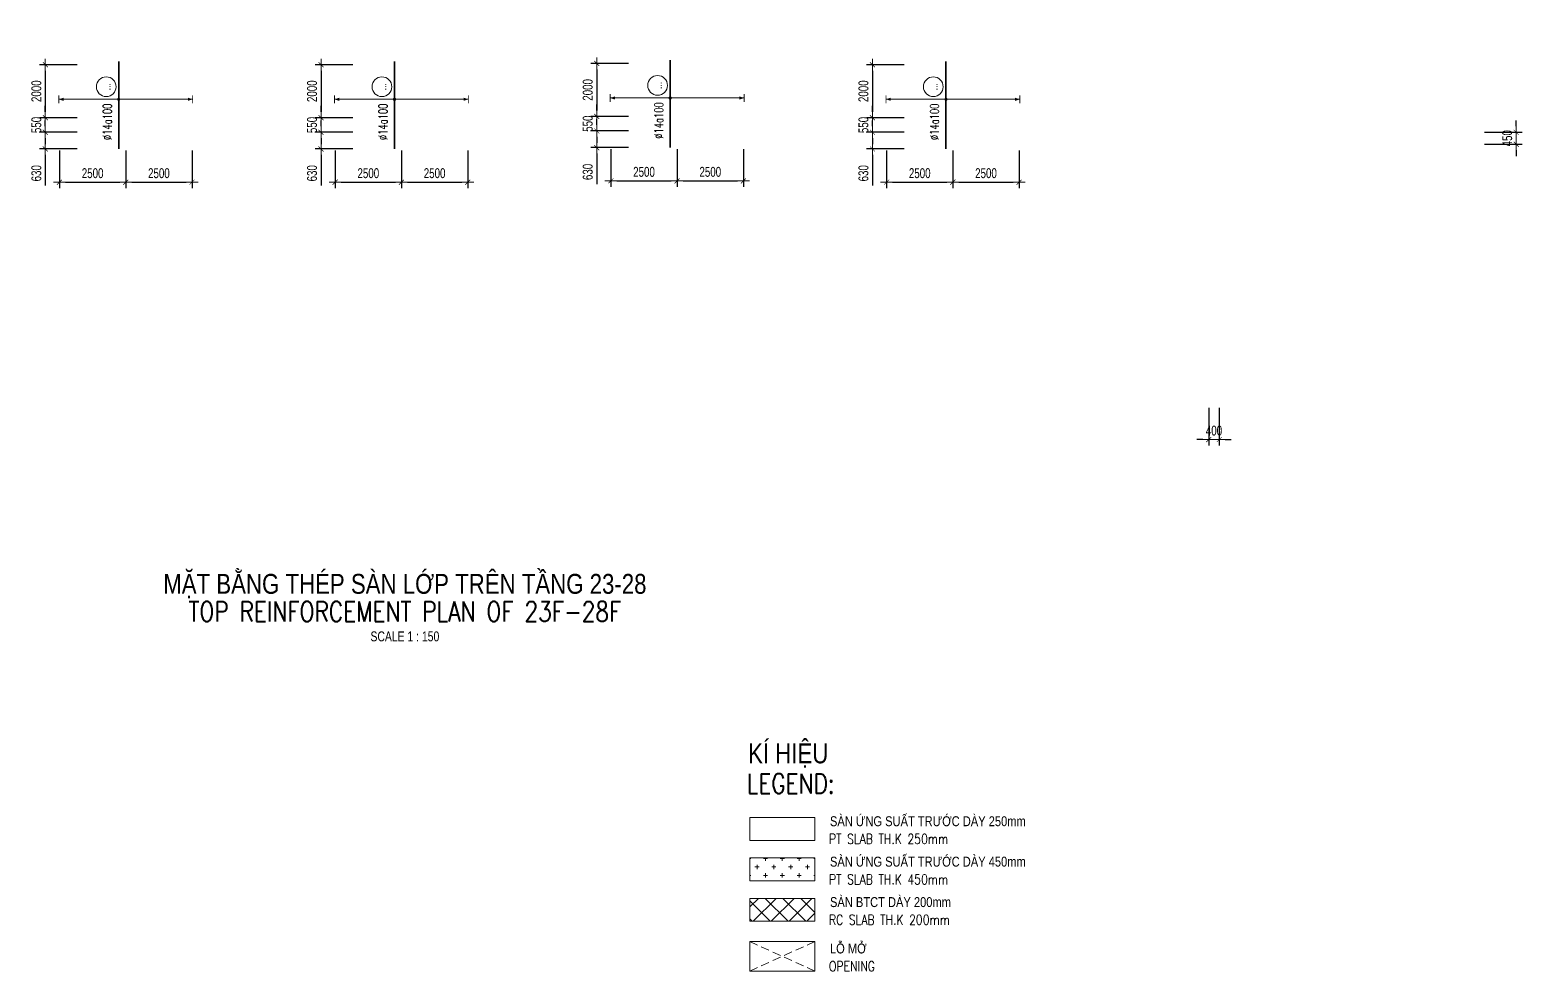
# Model space of a CAD drawing. Header units: millimetres. Extents: x 118516 to 588795, y -24154 to 50684.
# Drawn here: x 273282 to 329575, y -22764 to 12767 of the extents above; entities that cross this region are included whole.
import ezdxf
from ezdxf.enums import TextEntityAlignment as Align

# ---------------------------------------------------------------- set-up
doc = ezdxf.new("R2010")
doc.units = ezdxf.units.MM
doc.linetypes.add('DASHED2', pattern=[9.525, 6.35, -3.175])
doc.layers.get('0').update_dxf_attribs({"lineweight": 20})
doc.layers.get('Defpoints').update_dxf_attribs({"color": 151, "lineweight": 9})
for name, color, linetype, lineweight in [('NDC_S_ANNO', 7, 'Continuous', 20), ('NDC_S_DIM', 1, 'Continuous', 15), ('NDC_S_ENG TEXT', 2, 'Continuous', 20), ('NDC_S_ENG TITLE', 3, 'Continuous', 20), ('NDC_S_HATCH MATERIAL', 8, 'Continuous', 13), ('NDC_S_OPENING', 9, 'DASHED2', 13), ('NDC_S_REBAR', 4, 'Continuous', 35), ('NDC_S_SLAB', 2, 'Continuous', 20), ('NDC_S_TEXT SYMBOL', 7, 'Continuous', 20), ('NDC_S_VN TEXT', 7, 'Continuous', 20), ('NDC_S_VN TITLE', 6, 'Continuous', 35)]:
    doc.layers.add(name, color=color, linetype=linetype, lineweight=lineweight)
doc.styles.add('$0$NDC_EN TXT', font='romans.shx', dxfattribs={"width": 0.8})
doc.styles.add('ARIAL', font='arial.ttf', dxfattribs={"width": 0.7})
doc.styles.add('NDC_ANNO', font='', dxfattribs={"width": 0.8})
doc.styles.add('NDC_DIM', font='', dxfattribs={"width": 0.75})
doc.styles.add('NDC_EN TXT', font='romans.shx', dxfattribs={"width": 0.8})
doc.styles.add('NDC_ROMANS', font='romans.shx', dxfattribs={"width": 0.7})
doc.styles.add('NDC_VIE TXT', font='arial.ttf', dxfattribs={"width": 0.8})
doc.styles.get('NDC_ANNO').set_extended_font_data('Dotum')
doc.styles.get('NDC_DIM').set_extended_font_data('Dotum')
doc.dimstyles.new('NDC_dim_150', dxfattribs={"dimscale": 150, "dimtxt": 2.5, "dimasz": 1.5, "dimexe": 1.5, "dimexo": 2.5, "dimgap": 1, "dimtad": 1, "dimdec": 0, "dimzin": 0, "dimdsep": 46, "dimtxsty": 'NDC_DIM', "dimblk": 'DIMMARK', "dimcen": 0.09, "dimdle": 1.2, "dimclrd": 1, "dimclre": 1, "dimclrt": 3, "dimadec": 0, "dimazin": 0, "dimtfac": 1, "dimtdec": 0, "dimtix": 1, "dimtofl": 0, "dimtmove": 0, "dimatfit": 3, "dimfxl": 8, "dimfxlon": 1, "dimtolj": 1, "dimtzin": 0, "dimarcsym": 0})

# ---------------------------------------------------------------- blocks, each defined once
blk = doc.blocks.new('DIMMARK')
at = {"layer": 'NDC_S_DIM', "color": 1}
blk.add_line((-1.5, 0), (1, 0), dxfattribs=at)
at = {"layer": 'NDC_S_DIM', "color": 2, "const_width": 0.1}
blk.add_lwpolyline([(-0.42, -0.42), (0.42, 0.42)], dxfattribs=at)
blk = doc.blocks.new('*D18')
at = {"layer": 'Defpoints', "color": 0, "ltscale": 100, "transparency": 16777216}
for p in [(314339, 8900), (314339, 8450), (329350, 8900)]:
    blk.add_point(p, dxfattribs=at)
at = {"layer": 'NDC_S_DIM', "color": 1, "lineweight": -2, "ltscale": 100, "transparency": 16777216}
for p, q in [((329350, 9125), (329350, 9350)), ((328150, 8900), (329575, 8900)), ((328150, 8450), (329575, 8450)), ((329350, 8225), (329350, 8000))]:
    blk.add_line(p, q, dxfattribs=at)
at = {"layer": 'NDC_S_DIM', "color": 1, "lineweight": -2, "ltscale": 100, "transparency": 16777216, "xscale": 225, "yscale": 225, "zscale": 225}
for p, rotation in [((329350, 8900), 270), ((329350, 8450), 90)]:
    blk.add_blockref('DIMMARK', p, dxfattribs=dict(at, rotation=rotation))
at = {"layer": 'NDC_S_DIM', "color": 3, "ltscale": 100, "transparency": 16777216, "insert": (329012, 8675), "char_height": 375, "attachment_point": 5, "rotation": 90, "style": 'NDC_DIM'}
blk.add_mtext('\\A1;450', dxfattribs=at)
blk = doc.blocks.new('*D21')
at = {"layer": 'Defpoints', "color": 0, "ltscale": 100, "transparency": 16777216}
for p in [(317750, 12767), (318150, 12767), (318150, -2700)]:
    blk.add_point(p, dxfattribs=at)
at = {"layer": 'NDC_S_DIM', "color": 1, "lineweight": -2, "ltscale": 100, "transparency": 16777216}
for p, q in [((317750, -1500), (317750, -2925)), ((318150, -1500), (318150, -2925)), ((317525, -2700), (317300, -2700)), ((318375, -2700), (318600, -2700))]:
    blk.add_line(p, q, dxfattribs=at)
at = {"layer": 'NDC_S_DIM', "color": 1, "lineweight": -2, "ltscale": 100, "transparency": 16777216, "xscale": 225, "yscale": 225, "zscale": 225}
blk.add_blockref('DIMMARK', (317750, -2700), dxfattribs=at)
at = {"layer": 'NDC_S_DIM', "color": 1, "lineweight": -2, "ltscale": 100, "transparency": 16777216, "xscale": 225, "yscale": 225, "zscale": 225, "rotation": 180}
blk.add_blockref('DIMMARK', (318150, -2700), dxfattribs=at)
at = {"layer": 'NDC_S_DIM', "color": 3, "ltscale": 100, "transparency": 16777216, "insert": (317950, -2362), "char_height": 375, "attachment_point": 5, "style": 'NDC_DIM'}
blk.add_mtext('\\A1;400', dxfattribs=at)
blk = doc.blocks.new('Drawing name_symbol')
at = {"layer": 'NDC_S_ENG TITLE', "style": 'NDC_EN TXT', "width": 0.8}
blk.add_attdef('SECTDET1', text='', height=5, dxfattribs=at).set_placement((0, 1.01), align=Align.CENTER)
at = {"layer": 'NDC_S_TEXT SYMBOL', "lineweight": 25, "style": 'NDC_ANNO', "width": 0.8}
blk.add_attdef('SSCALE', text='', height=2.5, dxfattribs=at).set_placement((0, -4), align=Align.CENTER)
at = {"layer": 'NDC_S_VN TITLE', "style": 'NDC_VIE TXT', "width": 0.8}
blk.add_attdef('SECTDET2', text='', height=5, dxfattribs=at).set_placement((0, 7.97), align=Align.CENTER)
blk = doc.blocks.new('*U117')
h = blk.add_hatch(color=6)
edge = h.paths.add_edge_path()
edge.add_arc((-0.77, 0), 0.3, 0, 360)
at = {"layer": 'NDC_S_DIM', "color": 6}
for q in [(-0.77, 15.08), (-0.77, -18.59)]:
    blk.add_line((-0.77, 0), q, dxfattribs=at)
for points in [[(-1.77, 15.08, 0.2, 0.2, 0), (0.23, 15.08, 0, 0, 0)], [(-1.77, -18.59, 0.2, 0.2, 0), (0.23, -18.59, 0, 0, 0)]]:
    blk.add_lwpolyline(points, format="xyseb", dxfattribs=at)
at = {"layer": 'NDC_S_DIM'}
blk.add_circle((-3.93, 3.16), 2.48, dxfattribs=at)
at = {"layer": 'NDC_S_DIM', "color": 6}
blk.add_circle((-0.77, 0), 0.3, dxfattribs=at)
for points in [[(-1.17, 13.88), (-0.77, 15.08), (-0.37, 13.88)], [(-1.17, -17.39), (-0.77, -18.59), (-0.37, -17.39)]]:
    blk.add_solid(points, dxfattribs=at)
at = {"layer": 'NDC_S_REBAR'}
for p, q in [((0, 0), (-10.27, 0)), ((-10.27, 0), (-10.27, 0)), ((0, 0), (11.73, 0)), ((11.73, 0), (11.73, 0)), ((11.73, 0), (11.73, 0)), ((-10.27, 0), (-10.27, 0))]:
    blk.add_line(p, q, dxfattribs=at)
at = {"layer": 'NDC_S_VN TEXT', "style": 'ARIAL', "width": 0.7}
blk.add_attdef('KHT', text='', height=2.2, dxfattribs=at).set_placement((-3.93, 3.16), align=Align.MIDDLE_CENTER)
at = {"layer": 'NDC_S_VN TEXT', "color": 3, "style": 'NDC_ROMANS', "width": 0.7}
blk.add_attdef('DKT', (-0.63, 1.78), '', height=2.2, dxfattribs=at)
blk = doc.blocks.new('*D169')
at = {"layer": 'Defpoints', "color": 0, "ltscale": 100, "transparency": 16777216}
for p in [(277843, 11450), (273866, 9450), (277843, 9450)]:
    blk.add_point(p, dxfattribs=at)
at = {"layer": 'NDC_S_DIM', "color": 1, "lineweight": -2, "ltscale": 100, "transparency": 16777216}
for p, q in [((275066, 11450), (273641, 11450)), ((273866, 11225), (273866, 9675)), ((275066, 9450), (273641, 9450))]:
    blk.add_line(p, q, dxfattribs=at)
at = {"layer": 'NDC_S_DIM', "color": 1, "lineweight": -2, "ltscale": 100, "transparency": 16777216, "xscale": 225, "yscale": 225, "zscale": 225}
for p, rotation in [((273866, 11450), 90), ((273866, 9450), 270)]:
    blk.add_blockref('DIMMARK', p, dxfattribs=dict(at, rotation=rotation))
at = {"layer": 'NDC_S_DIM', "color": 3, "ltscale": 100, "transparency": 16777216, "insert": (273528, 10450), "char_height": 375, "attachment_point": 5, "rotation": 90, "style": 'NDC_DIM'}
blk.add_mtext('\\A1;2000', dxfattribs=at)
blk = doc.blocks.new('*D170')
at = {"layer": 'Defpoints', "color": 0, "ltscale": 100, "transparency": 16777216}
for p in [(277843, 8900), (273866, 8270), (277843, 8270)]:
    blk.add_point(p, dxfattribs=at)
at = {"layer": 'NDC_S_DIM', "color": 1, "lineweight": -2, "ltscale": 100, "transparency": 16777216}
for p, q in [((273866, 9125), (273866, 9350)), ((275066, 8900), (273641, 8900)), ((275066, 8270), (273641, 8270)), ((273866, 8045), (273866, 6886))]:
    blk.add_line(p, q, dxfattribs=at)
at = {"layer": 'NDC_S_DIM', "color": 1, "lineweight": -2, "ltscale": 100, "transparency": 16777216, "xscale": 225, "yscale": 225, "zscale": 225}
for p, rotation in [((273866, 8900), 270), ((273866, 8270), 90)]:
    blk.add_blockref('DIMMARK', p, dxfattribs=dict(at, rotation=rotation))
at = {"layer": 'NDC_S_DIM', "color": 3, "ltscale": 100, "transparency": 16777216, "insert": (273528, 7353), "char_height": 375, "attachment_point": 5, "rotation": 90, "style": 'NDC_DIM'}
blk.add_mtext('\\A1;630', dxfattribs=at)
blk = doc.blocks.new('*D171')
at = {"layer": 'Defpoints', "color": 0, "ltscale": 100, "transparency": 16777216}
for p in [(277843, 9450), (273866, 8900), (277843, 8900)]:
    blk.add_point(p, dxfattribs=at)
at = {"layer": 'NDC_S_DIM', "color": 1, "lineweight": -2, "ltscale": 100, "transparency": 16777216}
for p, q in [((273866, 9675), (273866, 9900)), ((275066, 9450), (273641, 9450)), ((275066, 8900), (273641, 8900)), ((273866, 8675), (273866, 8450))]:
    blk.add_line(p, q, dxfattribs=at)
at = {"layer": 'NDC_S_DIM', "color": 1, "lineweight": -2, "ltscale": 100, "transparency": 16777216, "xscale": 225, "yscale": 225, "zscale": 225}
for p, rotation in [((273866, 9450), 270), ((273866, 8900), 90)]:
    blk.add_blockref('DIMMARK', p, dxfattribs=dict(at, rotation=rotation))
at = {"layer": 'NDC_S_DIM', "color": 3, "ltscale": 100, "transparency": 16777216, "insert": (273528, 9175), "char_height": 375, "attachment_point": 5, "rotation": 90, "style": 'NDC_DIM'}
blk.add_mtext('\\A1;550', dxfattribs=at)
blk = doc.blocks.new('*D172')
at = {"layer": 'Defpoints', "color": 0, "ltscale": 100, "transparency": 16777216}
for p in [(274400, 9995), (276900, 9995), (276900, 7016)]:
    blk.add_point(p, dxfattribs=at)
at = {"layer": 'NDC_S_DIM', "color": 1, "lineweight": -2, "ltscale": 100, "transparency": 16777216}
for p, q in [((274400, 8216), (274400, 6791)), ((276900, 8216), (276900, 6791)), ((274625, 7016), (276675, 7016))]:
    blk.add_line(p, q, dxfattribs=at)
at = {"layer": 'NDC_S_DIM', "color": 1, "lineweight": -2, "ltscale": 100, "transparency": 16777216, "xscale": 225, "yscale": 225, "zscale": 225, "rotation": 180}
blk.add_blockref('DIMMARK', (274400, 7016), dxfattribs=at)
at = {"layer": 'NDC_S_DIM', "color": 1, "lineweight": -2, "ltscale": 100, "transparency": 16777216, "xscale": 225, "yscale": 225, "zscale": 225}
blk.add_blockref('DIMMARK', (276900, 7016), dxfattribs=at)
at = {"layer": 'NDC_S_DIM', "color": 3, "ltscale": 100, "transparency": 16777216, "insert": (275650, 7354), "char_height": 375, "attachment_point": 5, "style": 'NDC_DIM'}
blk.add_mtext('\\A1;2500', dxfattribs=at)
blk = doc.blocks.new('*D173')
at = {"layer": 'Defpoints', "color": 0, "ltscale": 100, "transparency": 16777216}
for p in [(276900, 10145), (279400, 10145), (279400, 7016)]:
    blk.add_point(p, dxfattribs=at)
at = {"layer": 'NDC_S_DIM', "color": 1, "lineweight": -2, "ltscale": 100, "transparency": 16777216}
for p, q in [((276900, 8216), (276900, 6791)), ((279400, 8216), (279400, 6791)), ((277125, 7016), (279175, 7016))]:
    blk.add_line(p, q, dxfattribs=at)
at = {"layer": 'NDC_S_DIM', "color": 1, "lineweight": -2, "ltscale": 100, "transparency": 16777216, "xscale": 225, "yscale": 225, "zscale": 225, "rotation": 180}
blk.add_blockref('DIMMARK', (276900, 7016), dxfattribs=at)
at = {"layer": 'NDC_S_DIM', "color": 1, "lineweight": -2, "ltscale": 100, "transparency": 16777216, "xscale": 225, "yscale": 225, "zscale": 225}
blk.add_blockref('DIMMARK', (279400, 7016), dxfattribs=at)
at = {"layer": 'NDC_S_DIM', "color": 3, "ltscale": 100, "transparency": 16777216, "insert": (278150, 7354), "char_height": 375, "attachment_point": 5, "style": 'NDC_DIM'}
blk.add_mtext('\\A1;2500', dxfattribs=at)
blk = doc.blocks.new('*D159')
at = {"layer": 'Defpoints', "color": 0, "ltscale": 100, "transparency": 16777216}
for p in [(288243, 11450), (284266, 9450), (288243, 9450)]:
    blk.add_point(p, dxfattribs=at)
at = {"layer": 'NDC_S_DIM', "color": 1, "lineweight": -2, "ltscale": 100, "transparency": 16777216}
for p, q in [((285466, 11450), (284041, 11450)), ((284266, 11225), (284266, 9675)), ((285466, 9450), (284041, 9450))]:
    blk.add_line(p, q, dxfattribs=at)
at = {"layer": 'NDC_S_DIM', "color": 1, "lineweight": -2, "ltscale": 100, "transparency": 16777216, "xscale": 225, "yscale": 225, "zscale": 225}
for p, rotation in [((284266, 11450), 90), ((284266, 9450), 270)]:
    blk.add_blockref('DIMMARK', p, dxfattribs=dict(at, rotation=rotation))
at = {"layer": 'NDC_S_DIM', "color": 3, "ltscale": 100, "transparency": 16777216, "insert": (283928, 10450), "char_height": 375, "attachment_point": 5, "rotation": 90, "style": 'NDC_DIM'}
blk.add_mtext('\\A1;2000', dxfattribs=at)
blk = doc.blocks.new('*D160')
at = {"layer": 'Defpoints', "color": 0, "ltscale": 100, "transparency": 16777216}
for p in [(288243, 8900), (284266, 8270), (288243, 8270)]:
    blk.add_point(p, dxfattribs=at)
at = {"layer": 'NDC_S_DIM', "color": 1, "lineweight": -2, "ltscale": 100, "transparency": 16777216}
for p, q in [((284266, 9125), (284266, 9350)), ((285466, 8900), (284041, 8900)), ((285466, 8270), (284041, 8270)), ((284266, 8045), (284266, 6886))]:
    blk.add_line(p, q, dxfattribs=at)
at = {"layer": 'NDC_S_DIM', "color": 1, "lineweight": -2, "ltscale": 100, "transparency": 16777216, "xscale": 225, "yscale": 225, "zscale": 225}
for p, rotation in [((284266, 8900), 270), ((284266, 8270), 90)]:
    blk.add_blockref('DIMMARK', p, dxfattribs=dict(at, rotation=rotation))
at = {"layer": 'NDC_S_DIM', "color": 3, "ltscale": 100, "transparency": 16777216, "insert": (283928, 7353), "char_height": 375, "attachment_point": 5, "rotation": 90, "style": 'NDC_DIM'}
blk.add_mtext('\\A1;630', dxfattribs=at)
blk = doc.blocks.new('*D161')
at = {"layer": 'Defpoints', "color": 0, "ltscale": 100, "transparency": 16777216}
for p in [(288243, 9450), (284266, 8900), (288243, 8900)]:
    blk.add_point(p, dxfattribs=at)
at = {"layer": 'NDC_S_DIM', "color": 1, "lineweight": -2, "ltscale": 100, "transparency": 16777216}
for p, q in [((284266, 9675), (284266, 9900)), ((285466, 9450), (284041, 9450)), ((285466, 8900), (284041, 8900)), ((284266, 8675), (284266, 8450))]:
    blk.add_line(p, q, dxfattribs=at)
at = {"layer": 'NDC_S_DIM', "color": 1, "lineweight": -2, "ltscale": 100, "transparency": 16777216, "xscale": 225, "yscale": 225, "zscale": 225}
for p, rotation in [((284266, 9450), 270), ((284266, 8900), 90)]:
    blk.add_blockref('DIMMARK', p, dxfattribs=dict(at, rotation=rotation))
at = {"layer": 'NDC_S_DIM', "color": 3, "ltscale": 100, "transparency": 16777216, "insert": (283928, 9175), "char_height": 375, "attachment_point": 5, "rotation": 90, "style": 'NDC_DIM'}
blk.add_mtext('\\A1;550', dxfattribs=at)
blk = doc.blocks.new('*D162')
at = {"layer": 'Defpoints', "color": 0, "ltscale": 100, "transparency": 16777216}
for p in [(284800, 9995), (287300, 9995), (287300, 7016)]:
    blk.add_point(p, dxfattribs=at)
at = {"layer": 'NDC_S_DIM', "color": 1, "lineweight": -2, "ltscale": 100, "transparency": 16777216}
for p, q in [((284800, 8216), (284800, 6791)), ((287300, 8216), (287300, 6791)), ((285025, 7016), (287075, 7016))]:
    blk.add_line(p, q, dxfattribs=at)
at = {"layer": 'NDC_S_DIM', "color": 1, "lineweight": -2, "ltscale": 100, "transparency": 16777216, "xscale": 225, "yscale": 225, "zscale": 225, "rotation": 180}
blk.add_blockref('DIMMARK', (284800, 7016), dxfattribs=at)
at = {"layer": 'NDC_S_DIM', "color": 1, "lineweight": -2, "ltscale": 100, "transparency": 16777216, "xscale": 225, "yscale": 225, "zscale": 225}
blk.add_blockref('DIMMARK', (287300, 7016), dxfattribs=at)
at = {"layer": 'NDC_S_DIM', "color": 3, "ltscale": 100, "transparency": 16777216, "insert": (286050, 7354), "char_height": 375, "attachment_point": 5, "style": 'NDC_DIM'}
blk.add_mtext('\\A1;2500', dxfattribs=at)
blk = doc.blocks.new('*D163')
at = {"layer": 'Defpoints', "color": 0, "ltscale": 100, "transparency": 16777216}
for p in [(287300, 10145), (289800, 10145), (289800, 7016)]:
    blk.add_point(p, dxfattribs=at)
at = {"layer": 'NDC_S_DIM', "color": 1, "lineweight": -2, "ltscale": 100, "transparency": 16777216}
for p, q in [((287300, 8216), (287300, 6791)), ((289800, 8216), (289800, 6791)), ((287525, 7016), (289575, 7016))]:
    blk.add_line(p, q, dxfattribs=at)
at = {"layer": 'NDC_S_DIM', "color": 1, "lineweight": -2, "ltscale": 100, "transparency": 16777216, "xscale": 225, "yscale": 225, "zscale": 225, "rotation": 180}
blk.add_blockref('DIMMARK', (287300, 7016), dxfattribs=at)
at = {"layer": 'NDC_S_DIM', "color": 1, "lineweight": -2, "ltscale": 100, "transparency": 16777216, "xscale": 225, "yscale": 225, "zscale": 225}
blk.add_blockref('DIMMARK', (289800, 7016), dxfattribs=at)
at = {"layer": 'NDC_S_DIM', "color": 3, "ltscale": 100, "transparency": 16777216, "insert": (288550, 7354), "char_height": 375, "attachment_point": 5, "style": 'NDC_DIM'}
blk.add_mtext('\\A1;2500', dxfattribs=at)
blk = doc.blocks.new('*D164')
at = {"layer": 'Defpoints', "color": 0, "ltscale": 100, "transparency": 16777216}
for p in [(298643, 11500), (294666, 9500), (298643, 9500)]:
    blk.add_point(p, dxfattribs=at)
at = {"layer": 'NDC_S_DIM', "color": 1, "lineweight": -2, "ltscale": 100, "transparency": 16777216}
for p, q in [((295866, 11500), (294441, 11500)), ((294666, 11275), (294666, 9725)), ((295866, 9500), (294441, 9500))]:
    blk.add_line(p, q, dxfattribs=at)
at = {"layer": 'NDC_S_DIM', "color": 1, "lineweight": -2, "ltscale": 100, "transparency": 16777216, "xscale": 225, "yscale": 225, "zscale": 225}
for p, rotation in [((294666, 11500), 90), ((294666, 9500), 270)]:
    blk.add_blockref('DIMMARK', p, dxfattribs=dict(at, rotation=rotation))
at = {"layer": 'NDC_S_DIM', "color": 3, "ltscale": 100, "transparency": 16777216, "insert": (294328, 10500), "char_height": 375, "attachment_point": 5, "rotation": 90, "style": 'NDC_DIM'}
blk.add_mtext('\\A1;2000', dxfattribs=at)
blk = doc.blocks.new('*D165')
at = {"layer": 'Defpoints', "color": 0, "ltscale": 100, "transparency": 16777216}
for p in [(298643, 8950), (294666, 8320), (298643, 8320)]:
    blk.add_point(p, dxfattribs=at)
at = {"layer": 'NDC_S_DIM', "color": 1, "lineweight": -2, "ltscale": 100, "transparency": 16777216}
for p, q in [((294666, 9175), (294666, 9400)), ((295866, 8950), (294441, 8950)), ((295866, 8320), (294441, 8320)), ((294666, 8095), (294666, 6936))]:
    blk.add_line(p, q, dxfattribs=at)
at = {"layer": 'NDC_S_DIM', "color": 1, "lineweight": -2, "ltscale": 100, "transparency": 16777216, "xscale": 225, "yscale": 225, "zscale": 225}
for p, rotation in [((294666, 8950), 270), ((294666, 8320), 90)]:
    blk.add_blockref('DIMMARK', p, dxfattribs=dict(at, rotation=rotation))
at = {"layer": 'NDC_S_DIM', "color": 3, "ltscale": 100, "transparency": 16777216, "insert": (294328, 7403), "char_height": 375, "attachment_point": 5, "rotation": 90, "style": 'NDC_DIM'}
blk.add_mtext('\\A1;630', dxfattribs=at)
blk = doc.blocks.new('*D166')
at = {"layer": 'Defpoints', "color": 0, "ltscale": 100, "transparency": 16777216}
for p in [(298643, 9500), (294666, 8950), (298643, 8950)]:
    blk.add_point(p, dxfattribs=at)
at = {"layer": 'NDC_S_DIM', "color": 1, "lineweight": -2, "ltscale": 100, "transparency": 16777216}
for p, q in [((294666, 9725), (294666, 9950)), ((295866, 9500), (294441, 9500)), ((295866, 8950), (294441, 8950)), ((294666, 8725), (294666, 8500))]:
    blk.add_line(p, q, dxfattribs=at)
at = {"layer": 'NDC_S_DIM', "color": 1, "lineweight": -2, "ltscale": 100, "transparency": 16777216, "xscale": 225, "yscale": 225, "zscale": 225}
for p, rotation in [((294666, 9500), 270), ((294666, 8950), 90)]:
    blk.add_blockref('DIMMARK', p, dxfattribs=dict(at, rotation=rotation))
at = {"layer": 'NDC_S_DIM', "color": 3, "ltscale": 100, "transparency": 16777216, "insert": (294328, 9225), "char_height": 375, "attachment_point": 5, "rotation": 90, "style": 'NDC_DIM'}
blk.add_mtext('\\A1;550', dxfattribs=at)
blk = doc.blocks.new('*D167')
at = {"layer": 'Defpoints', "color": 0, "ltscale": 100, "transparency": 16777216}
for p in [(295200, 10045), (297700, 10045), (297700, 7066)]:
    blk.add_point(p, dxfattribs=at)
at = {"layer": 'NDC_S_DIM', "color": 1, "lineweight": -2, "ltscale": 100, "transparency": 16777216}
for p, q in [((295200, 8266), (295200, 6841)), ((297700, 8266), (297700, 6841)), ((295425, 7066), (297475, 7066))]:
    blk.add_line(p, q, dxfattribs=at)
at = {"layer": 'NDC_S_DIM', "color": 1, "lineweight": -2, "ltscale": 100, "transparency": 16777216, "xscale": 225, "yscale": 225, "zscale": 225, "rotation": 180}
blk.add_blockref('DIMMARK', (295200, 7066), dxfattribs=at)
at = {"layer": 'NDC_S_DIM', "color": 1, "lineweight": -2, "ltscale": 100, "transparency": 16777216, "xscale": 225, "yscale": 225, "zscale": 225}
blk.add_blockref('DIMMARK', (297700, 7066), dxfattribs=at)
at = {"layer": 'NDC_S_DIM', "color": 3, "ltscale": 100, "transparency": 16777216, "insert": (296450, 7404), "char_height": 375, "attachment_point": 5, "style": 'NDC_DIM'}
blk.add_mtext('\\A1;2500', dxfattribs=at)
blk = doc.blocks.new('*D168')
at = {"layer": 'Defpoints', "color": 0, "ltscale": 100, "transparency": 16777216}
for p in [(297700, 10195), (300200, 10195), (300200, 7066)]:
    blk.add_point(p, dxfattribs=at)
at = {"layer": 'NDC_S_DIM', "color": 1, "lineweight": -2, "ltscale": 100, "transparency": 16777216}
for p, q in [((297700, 8266), (297700, 6841)), ((300200, 8266), (300200, 6841)), ((297925, 7066), (299975, 7066))]:
    blk.add_line(p, q, dxfattribs=at)
at = {"layer": 'NDC_S_DIM', "color": 1, "lineweight": -2, "ltscale": 100, "transparency": 16777216, "xscale": 225, "yscale": 225, "zscale": 225, "rotation": 180}
blk.add_blockref('DIMMARK', (297700, 7066), dxfattribs=at)
at = {"layer": 'NDC_S_DIM', "color": 1, "lineweight": -2, "ltscale": 100, "transparency": 16777216, "xscale": 225, "yscale": 225, "zscale": 225}
blk.add_blockref('DIMMARK', (300200, 7066), dxfattribs=at)
at = {"layer": 'NDC_S_DIM', "color": 3, "ltscale": 100, "transparency": 16777216, "insert": (298950, 7404), "char_height": 375, "attachment_point": 5, "style": 'NDC_DIM'}
blk.add_mtext('\\A1;2500', dxfattribs=at)
blk = doc.blocks.new('*D149')
at = {"layer": 'Defpoints', "color": 0, "ltscale": 100, "transparency": 16777216}
for p in [(309043, 11450), (305066, 9450), (309043, 9450)]:
    blk.add_point(p, dxfattribs=at)
at = {"layer": 'NDC_S_DIM', "color": 1, "lineweight": -2, "ltscale": 100, "transparency": 16777216}
for p, q in [((306266, 11450), (304841, 11450)), ((305066, 11225), (305066, 9675)), ((306266, 9450), (304841, 9450))]:
    blk.add_line(p, q, dxfattribs=at)
at = {"layer": 'NDC_S_DIM', "color": 1, "lineweight": -2, "ltscale": 100, "transparency": 16777216, "xscale": 225, "yscale": 225, "zscale": 225}
for p, rotation in [((305066, 11450), 90), ((305066, 9450), 270)]:
    blk.add_blockref('DIMMARK', p, dxfattribs=dict(at, rotation=rotation))
at = {"layer": 'NDC_S_DIM', "color": 3, "ltscale": 100, "transparency": 16777216, "insert": (304728, 10450), "char_height": 375, "attachment_point": 5, "rotation": 90, "style": 'NDC_DIM'}
blk.add_mtext('\\A1;2000', dxfattribs=at)
blk = doc.blocks.new('*D150')
at = {"layer": 'Defpoints', "color": 0, "ltscale": 100, "transparency": 16777216}
for p in [(309043, 8900), (305066, 8270), (309043, 8270)]:
    blk.add_point(p, dxfattribs=at)
at = {"layer": 'NDC_S_DIM', "color": 1, "lineweight": -2, "ltscale": 100, "transparency": 16777216}
for p, q in [((305066, 9125), (305066, 9350)), ((306266, 8900), (304841, 8900)), ((306266, 8270), (304841, 8270)), ((305066, 8045), (305066, 6886))]:
    blk.add_line(p, q, dxfattribs=at)
at = {"layer": 'NDC_S_DIM', "color": 1, "lineweight": -2, "ltscale": 100, "transparency": 16777216, "xscale": 225, "yscale": 225, "zscale": 225}
for p, rotation in [((305066, 8900), 270), ((305066, 8270), 90)]:
    blk.add_blockref('DIMMARK', p, dxfattribs=dict(at, rotation=rotation))
at = {"layer": 'NDC_S_DIM', "color": 3, "ltscale": 100, "transparency": 16777216, "insert": (304728, 7353), "char_height": 375, "attachment_point": 5, "rotation": 90, "style": 'NDC_DIM'}
blk.add_mtext('\\A1;630', dxfattribs=at)
blk = doc.blocks.new('*D151')
at = {"layer": 'Defpoints', "color": 0, "ltscale": 100, "transparency": 16777216}
for p in [(309043, 9450), (305066, 8900), (309043, 8900)]:
    blk.add_point(p, dxfattribs=at)
at = {"layer": 'NDC_S_DIM', "color": 1, "lineweight": -2, "ltscale": 100, "transparency": 16777216}
for p, q in [((305066, 9675), (305066, 9900)), ((306266, 9450), (304841, 9450)), ((306266, 8900), (304841, 8900)), ((305066, 8675), (305066, 8450))]:
    blk.add_line(p, q, dxfattribs=at)
at = {"layer": 'NDC_S_DIM', "color": 1, "lineweight": -2, "ltscale": 100, "transparency": 16777216, "xscale": 225, "yscale": 225, "zscale": 225}
for p, rotation in [((305066, 9450), 270), ((305066, 8900), 90)]:
    blk.add_blockref('DIMMARK', p, dxfattribs=dict(at, rotation=rotation))
at = {"layer": 'NDC_S_DIM', "color": 3, "ltscale": 100, "transparency": 16777216, "insert": (304728, 9175), "char_height": 375, "attachment_point": 5, "rotation": 90, "style": 'NDC_DIM'}
blk.add_mtext('\\A1;550', dxfattribs=at)
blk = doc.blocks.new('*D152')
at = {"layer": 'Defpoints', "color": 0, "ltscale": 100, "transparency": 16777216}
for p in [(305600, 9995), (308100, 9995), (308100, 7016)]:
    blk.add_point(p, dxfattribs=at)
at = {"layer": 'NDC_S_DIM', "color": 1, "lineweight": -2, "ltscale": 100, "transparency": 16777216}
for p, q in [((305600, 8216), (305600, 6791)), ((308100, 8216), (308100, 6791)), ((305825, 7016), (307875, 7016))]:
    blk.add_line(p, q, dxfattribs=at)
at = {"layer": 'NDC_S_DIM', "color": 1, "lineweight": -2, "ltscale": 100, "transparency": 16777216, "xscale": 225, "yscale": 225, "zscale": 225, "rotation": 180}
blk.add_blockref('DIMMARK', (305600, 7016), dxfattribs=at)
at = {"layer": 'NDC_S_DIM', "color": 1, "lineweight": -2, "ltscale": 100, "transparency": 16777216, "xscale": 225, "yscale": 225, "zscale": 225}
blk.add_blockref('DIMMARK', (308100, 7016), dxfattribs=at)
at = {"layer": 'NDC_S_DIM', "color": 3, "ltscale": 100, "transparency": 16777216, "insert": (306850, 7354), "char_height": 375, "attachment_point": 5, "style": 'NDC_DIM'}
blk.add_mtext('\\A1;2500', dxfattribs=at)
blk = doc.blocks.new('*D153')
at = {"layer": 'Defpoints', "color": 0, "ltscale": 100, "transparency": 16777216}
for p in [(308100, 10145), (310600, 10145), (310600, 7016)]:
    blk.add_point(p, dxfattribs=at)
at = {"layer": 'NDC_S_DIM', "color": 1, "lineweight": -2, "ltscale": 100, "transparency": 16777216}
for p, q in [((308100, 8216), (308100, 6791)), ((310600, 8216), (310600, 6791)), ((308325, 7016), (310375, 7016))]:
    blk.add_line(p, q, dxfattribs=at)
at = {"layer": 'NDC_S_DIM', "color": 1, "lineweight": -2, "ltscale": 100, "transparency": 16777216, "xscale": 225, "yscale": 225, "zscale": 225, "rotation": 180}
blk.add_blockref('DIMMARK', (308100, 7016), dxfattribs=at)
at = {"layer": 'NDC_S_DIM', "color": 1, "lineweight": -2, "ltscale": 100, "transparency": 16777216, "xscale": 225, "yscale": 225, "zscale": 225}
blk.add_blockref('DIMMARK', (310600, 7016), dxfattribs=at)
at = {"layer": 'NDC_S_DIM', "color": 3, "ltscale": 100, "transparency": 16777216, "insert": (309350, 7354), "char_height": 375, "attachment_point": 5, "style": 'NDC_DIM'}
blk.add_mtext('\\A1;2500', dxfattribs=at)

msp = doc.modelspace()

# ---------------------------------------------------------------- hatches: boundary and pattern name
at = {"layer": 'NDC_S_HATCH MATERIAL', "ltscale": 100}
h = msp.add_hatch(dxfattribs=at)
h.set_pattern_fill('CROSS', color=256, scale=50)
h.set_pattern_definition([(0, (96481.05, -10259.27), (317.5, 317.5), [158.75, -476.25]), (90, (96560.42, -10338.65), (-317.5, 317.5), [158.75, -476.25])])
h.paths.add_polyline_path([(300438.9, -18490.2), (300438.9, -19354.3), (302897.2, -19354.3), (302897.2, -18490.2)])
h = msp.add_hatch(dxfattribs=at)
h.set_pattern_fill('ANSI37', color=256, scale=150)
h.set_pattern_definition([(45, (104558.9, -16184.8), (-336.7596, 336.7596), []), (135, (104558.9, -16184.8), (-336.7596, -336.7596), [])])
h.paths.add_polyline_path([(300438.9, -20016.2), (300438.9, -20880.3), (302897.2, -20880.3), (302897.2, -20016.2)])

# ---------------------------------------------------------------- linework, layer by layer
at = {"layer": 'NDC_S_OPENING', "ltscale": 50}
for p, q in [((300438.9, -21649.7), (302897.2, -22757.9)), ((300438.9, -22757.9), (302897.2, -21649.7))]:
    msp.add_line(p, q, dxfattribs=at)
at = {"layer": 'NDC_S_SLAB'}
for points in [[(300438.9, -16964.2), (302897.2, -16964.2), (302897.2, -17828.3), (300438.9, -17828.3)], [(300438.9, -18490.2), (302897.2, -18490.2), (302897.2, -19354.3), (300438.9, -19354.3)], [(300438.9, -20016.2), (302897.2, -20016.2), (302897.2, -20880.3), (300438.9, -20880.3)], [(300438.9, -21649.7), (302897.2, -21649.7), (302897.2, -22757.9), (300438.9, -22757.9)]]:
    msp.add_lwpolyline(points, close=True, dxfattribs=at)

# ---------------------------------------------------------------- block references
at = {"layer": 'NDC_S_ANNO', "xscale": 150, "yscale": 150, "zscale": 150}
msp.add_blockref('Drawing name_symbol', (287428.9, -9715.1), dxfattribs=at).add_auto_attribs({'SECTDET1': 'TOP REINFORCEMENT PLAN OF 23F-28F', 'SECTDET2': 'MẶT BẰNG THÉP SÀN LỚP TRÊN TẦNG 23-28', 'SSCALE': 'SCALE 1 : 150'})
at = {"layer": 'NDC_S_REBAR'}
ref = msp.add_blockref('*U117', (276637.1, 10029.7), dxfattribs=dict(at, xscale=-150, yscale=150, zscale=150, rotation=90))
ref.add_attrib('KHT', '...', dxfattribs={"layer": 'NDC_S_VN TEXT', "height": 330, "rotation": 90, "style": 'ARIAL', "width": 0.7}).set_placement((276163.7, 10618.7), align=Align.MIDDLE_CENTER)
ref.add_attrib('DKT', '%%c14a100', (276370, 8606.9), dxfattribs={"layer": 'NDC_S_VN TEXT', "color": 3, "height": 330, "rotation": 90, "style": 'NDC_ROMANS', "width": 0.7})
ref = msp.add_blockref('*U117', (287037.1, 10029.7), dxfattribs=dict(at, xscale=-150, yscale=150, zscale=150, rotation=90))
ref.add_attrib('KHT', '...', dxfattribs={"layer": 'NDC_S_VN TEXT', "height": 330, "rotation": 90, "style": 'ARIAL', "width": 0.7}).set_placement((286563.7, 10618.7), align=Align.MIDDLE_CENTER)
ref.add_attrib('DKT', '%%c14a100', (286770, 8606.9), dxfattribs={"layer": 'NDC_S_VN TEXT', "color": 3, "height": 330, "rotation": 90, "style": 'NDC_ROMANS', "width": 0.7})
ref = msp.add_blockref('*U117', (297437.1, 10079.7), dxfattribs=dict(at, xscale=-150, yscale=150, zscale=150, rotation=90))
ref.add_attrib('KHT', '...', dxfattribs={"layer": 'NDC_S_VN TEXT', "height": 330, "rotation": 90, "style": 'ARIAL', "width": 0.7}).set_placement((296963.7, 10668.7), align=Align.MIDDLE_CENTER)
ref.add_attrib('DKT', '%%c14a100', (297170, 8656.9), dxfattribs={"layer": 'NDC_S_VN TEXT', "color": 3, "height": 330, "rotation": 90, "style": 'NDC_ROMANS', "width": 0.7})
ref = msp.add_blockref('*U117', (307837.1, 10029.7), dxfattribs=dict(at, xscale=-150, yscale=150, zscale=150, rotation=90))
ref.add_attrib('KHT', '...', dxfattribs={"layer": 'NDC_S_VN TEXT', "height": 330, "rotation": 90, "style": 'ARIAL', "width": 0.7}).set_placement((307363.7, 10618.7), align=Align.MIDDLE_CENTER)
ref.add_attrib('DKT', '%%c14a100', (307570, 8606.9), dxfattribs={"layer": 'NDC_S_VN TEXT', "color": 3, "height": 330, "rotation": 90, "style": 'NDC_ROMANS', "width": 0.7})

# ---------------------------------------------------------------- texts
at = {"layer": 'NDC_S_ENG TEXT', "style": '$0$NDC_EN TXT', "width": 0.8}
for s, height, p in [('LEGEND:', 750, (300324.5, -16059.5)), ('PT SLAB TH.K 250mm', 375, (303426, -17961)), ('PT SLAB TH.K 450mm', 375, (303426, -19487)), ('RC SLAB TH.K 200mm', 375, (303426, -21013)), ('OPENING', 375, (303426, -22764.4))]:
    msp.add_text(s, height=height, dxfattribs=at).set_placement(p)
at = {"layer": 'NDC_S_VN TEXT', "style": 'NDC_VIE TXT', "width": 0.8}
msp.add_text('KÍ HIỆU', height=750, dxfattribs=at).set_placement((300374.7, -14168.4), align=Align.TOP_LEFT)
for s, p in [('SÀN ỨNG SUẤT TRƯỚC DÀY 250mm', (303464.3, -17292.2)), ('SÀN ỨNG SUẤT TRƯỚC DÀY 450mm', (303464.3, -18818.2)), ('SÀN BTCT DÀY 200mm', (303464.3, -20344.2)), ('LỖ MỞ', (303464.3, -22095.6))]:
    msp.add_text(s, height=375, dxfattribs=at).set_placement(p)

# ---------------------------------------------------------------- dimensions: what is measured, and where the dimension line sits
at = {"layer": 'NDC_S_DIM', "ltscale": 100}
dim = msp.add_linear_dim(base=(318150, -2700), p1=(317750, 12767.1), p2=(318150, 12767.1), dimstyle='NDC_dim_150', dxfattribs=at)
dim.commit()
dim.dimension.update_dxf_attribs({"geometry": '*D21', "text_midpoint": (317950, -2362.2)})
for p1, p2, distance, picture, middle in [((277843.2, 11450), (277843.2, 9450), -3977.5, '*D169', (273527.9, 10450)), ((288243.2, 11450), (288243.2, 9450), -3977.5, '*D159', (283927.9, 10450)), ((298643.2, 11500), (298643.2, 9500), -3977.5, '*D164', (294327.9, 10500)), ((309043.2, 11450), (309043.2, 9450), -3977.5, '*D149', (304727.9, 10450)), ((276900, 10145.3), (279400, 10145.3), -3128.9, '*D173', (278150, 7354.1)), ((287300, 10145.3), (289800, 10145.3), -3128.9, '*D163', (288550, 7354.1)), ((297700, 10195.3), (300200, 10195.3), -3128.9, '*D168', (298950, 7404.1)), ((308100, 10145.3), (310600, 10145.3), -3128.9, '*D153', (309350, 7354.1)), ((274400, 9995.3), (276900, 9995.3), -2978.9, '*D172', (275650, 7354.1)), ((284800, 9995.3), (287300, 9995.3), -2978.9, '*D162', (286050, 7354.1)), ((295200, 10045.3), (297700, 10045.3), -2978.9, '*D167', (296450, 7404.1)), ((305600, 9995.3), (308100, 9995.3), -2978.9, '*D152', (306850, 7354.1))]:
    dim = msp.add_aligned_dim(p1=p1, p2=p2, distance=distance, dimstyle='NDC_dim_150', dxfattribs=at)
    dim.commit()
    dim.dimension.update_dxf_attribs({"geometry": picture, "text_midpoint": middle})
for base, p1, p2, picture, middle in [((273865.7, 8900), (277843.2, 9450), (277843.2, 8900), '*D171', (273865.7, 9175)), ((284265.7, 8900), (288243.2, 9450), (288243.2, 8900), '*D161', (284265.7, 9175)), ((294665.7, 8950), (298643.2, 9500), (298643.2, 8950), '*D166', (294665.7, 9225)), ((305065.7, 8900), (309043.2, 9450), (309043.2, 8900), '*D151', (305065.7, 9175)), ((273865.7, 8270), (277843.2, 8900), (277843.2, 8270), '*D170', (273865.7, 7352.9)), ((284265.7, 8270), (288243.2, 8900), (288243.2, 8270), '*D160', (284265.7, 7352.9)), ((294665.7, 8320), (298643.2, 8950), (298643.2, 8320), '*D165', (294665.7, 7402.9)), ((305065.7, 8270), (309043.2, 8900), (309043.2, 8270), '*D150', (305065.7, 7352.9))]:
    dim = msp.add_linear_dim(base=base, p1=p1, p2=p2, angle=270, dimstyle='NDC_dim_150', dxfattribs=at)
    dim.commit()
    dim.dimension.update_dxf_attribs({"geometry": picture, "text_midpoint": middle, "dimtype": 161})
dim = msp.add_linear_dim(base=(329350, 8900), p1=(314338.6, 8450), p2=(314338.6, 8900), angle=90, dimstyle='NDC_dim_150', dxfattribs=at)
dim.commit()
dim.dimension.update_dxf_attribs({"geometry": '*D18', "text_midpoint": (329012.2, 8675)})

doc.saveas('drawing.dxf')
